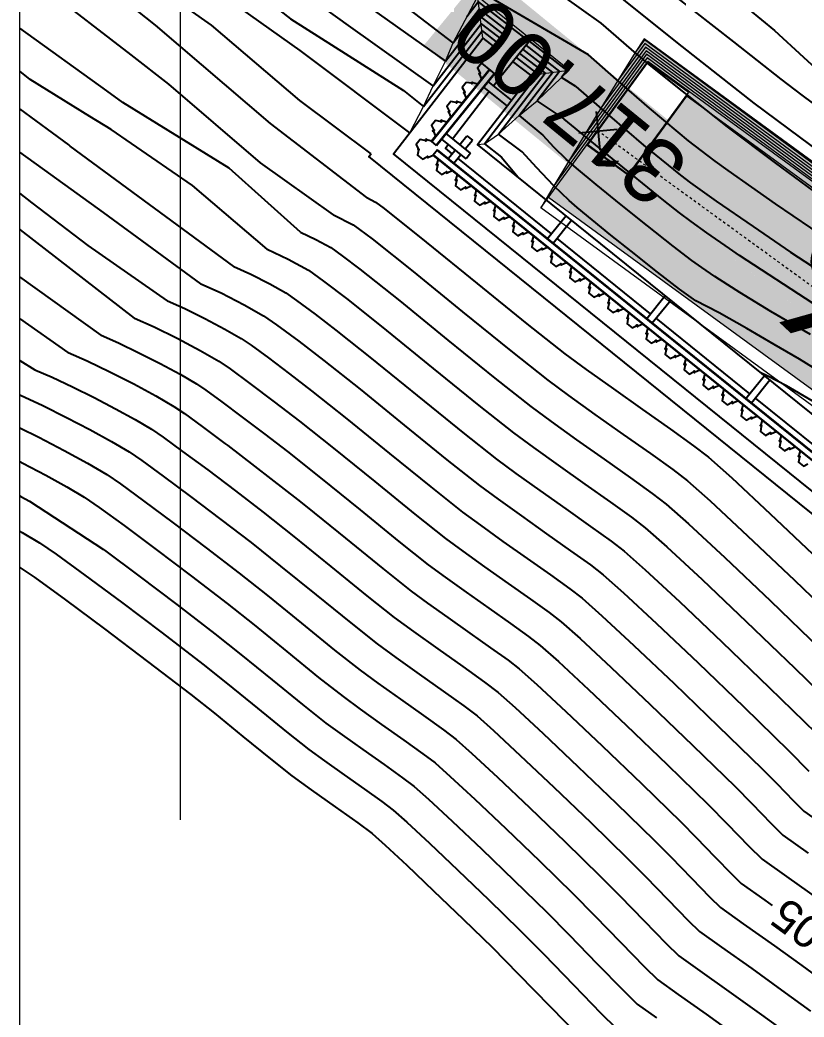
# Model space of a CAD drawing. Extents: x 62344 to 62624, y 108620 to 109406.
# Drawn here: x 62343.81 to 62374.12, y 108706.26 to 108744.81 of the extents above; entities that cross this region are included whole.
import ezdxf
from ezdxf.enums import TextEntityAlignment as Align

# ---------------------------------------------------------------- set-up
doc = ezdxf.new("R2018")
doc.units = 0
doc.header["$LTSCALE"] = 0.039369
doc.header["$MEASUREMENT"] = 0
doc.linetypes.add('TRATTOPUNTO2', pattern=[0.5, 0.25, -0.125, 0, -0.125])
for name, color, linetype in [('coordinate', 2, 'Continuous'), ('curve livello 1m', 2, 'Continuous'), ('curve livello 5m', 7, 'Continuous'), ('LIN010CO', 50, 'Continuous'), ('LIN018CO', 6, 'Continuous'), ('LIN025CO', 7, 'Continuous'), ('LIN035CO', 1, 'Continuous'), ('TEXT035', 1, 'Continuous'), ('TRATTCOLO-30', 253, 'Continuous'), ('TRATTCOLO-7', 51, 'Continuous')]:
    doc.layers.add(name, color=color, linetype=linetype)
doc.styles.add('ARIAL', font='arial.ttf')

# ---------------------------------------------------------------- blocks, each defined once
blk = doc.blocks.new('*U32')
at = {"layer": 'LIN035CO'}
for p, q in [((0.1061, 0.1061), (-0.1061, -0.1061)), ((0.1061, -0.1061), (-0.1061, 0.1061))]:
    blk.add_line(p, q, dxfattribs=at)
at = {"layer": 'TEXT035', "lineweight": 30, "flags": 104}
blk.add_attdef('VALORE', text='', height=0.25, dxfattribs=at).set_placement((-0.7089, 0.2169), align=Align.BOTTOM_CENTER)
blk = doc.blocks.new('*U10')
at = {"layer": 'LIN018CO'}
blk.add_hatch(color=256, dxfattribs=at).paths.add_polyline_path([(-0.2456, 0.1287), (-0.2414, 0.2486), (0.0042, 0.1199)])
for p, q in [((-0.2456, 0.1287), (-0.2414, 0.2486)), ((-0.2414, 0.2486), (0.0042, 0.1199)), ((0.0042, 0.1199), (-1.8351, 0.1844))]:
    blk.add_line(p, q, dxfattribs=at)
at = {"layer": 'TEXT035', "lineweight": 30, "flags": 52}
blk.add_attdef('VALORE_AD', text='', height=0.25, rotation=357.99202, dxfattribs=at).set_placement((-0.3119, 0.191), align=Align.BOTTOM_RIGHT)
blk = doc.blocks.new('Strada 4')
at = {"layer": 'TRATTCOLO-30', "linetype": 'Continuous', "lineweight": 0}
h = blk.add_hatch(color=256, dxfattribs=at)
h.dxf.hatch_style = 1
h.paths.add_polyline_path([(43.105, -1.419), (46.497, -3.339), (80.151, -4.519), (80.103, -2.716)])
h.paths.add_polyline_path([(46.497, -3.339), (46.874, -3.552), (52.527, -6.752), (80.237, -7.724), (80.151, -4.519)])
edge = h.paths.add_edge_path()
edge.add_line((55.533, 0.147), (48.635, 2.784))
edge.add_arc((41.881, -19.911), 23.678, 73.4261, 98.3552)
edge.add_line((38.44, 3.516), (21.582, 1.651))
edge.add_line((21.582, 1.651), (3.299, 0.105))
edge.add_line((3.299, 0.105), (0, 0))
edge.add_line((0, 0), (-4.868, -2.433))
edge.add_line((-4.868, -2.433), (-6.76, -3.083))
edge.add_line((-6.76, -3.083), (-8.08, -3.177))
edge.add_line((-8.08, -3.177), (-9.796, -2.619))
edge.add_line((-9.796, -2.619), (-8.386, -3.862))
edge.add_line((-8.386, -3.862), (0.216, -4.319))
edge.add_line((0.216, -4.319), (4.425, -3.312))
edge.add_line((4.425, -3.312), (21.922, -1.833))
edge.add_line((21.922, -1.833), (38.889, 0.045))
edge.add_line((38.889, 0.045), (40.891, -0.537))
edge.add_line((40.891, -0.537), (40.911, 0.659))
edge.add_line((40.911, 0.659), (40.911, 0.659))
edge.add_line((40.911, 0.659), (55.533, 0.147))
h.paths.add_polyline_path([(80.063, -1.214), (56.974, -0.404), (55.533, 0.147), (40.911, 0.659), (40.891, -0.537), (42.241, -0.929), (43.105, -1.419), (80.103, -2.716)])
h.paths.add_polyline_path([(113.896, 1.782), (80.063, -1.214), (80.103, -2.716), (114.117, -0.719), (114.116, -0.709)])
h.paths.add_polyline_path([(112.477, -4.869), (112.186, -1.588), (80.151, -4.519), (80.237, -7.724)])
h.paths.add_polyline_path([(112.124, -0.882), (113.749, -0.741), (80.103, -2.716), (80.151, -4.519), (112.186, -1.587)])
at = {"layer": 'TRATTCOLO-7', "linetype": 'Continuous', "lineweight": 0}
h = blk.add_hatch(color=256, dxfattribs=at)
h.dxf.hatch_style = 1
h.paths.add_polyline_path([(114.27, -1.309), (114.16, -1.207), (114.237, -2.072), (114.336, -2.057)], flags=17)
h.paths.add_polyline_path([(114.379, -1.412), (114.27, -1.309), (114.336, -2.057), (114.435, -2.042)], flags=17)
h.paths.add_polyline_path([(114.437, -0.925), (114.234, 0.229), (114.435, -2.042), (114.534, -2.027)])
h.paths.add_polyline_path([(114.344, -1.011), (114.252, -1.109), (114.27, -1.309), (114.379, -1.412)], flags=17)
h.paths.add_polyline_path([(114.252, -1.109), (114.16, -1.207), (114.27, -1.309)], flags=17)
h.paths.add_polyline_path([(114.038, 1.311), (113.852, 2.28), (114.16, -1.207), (114.252, -1.109)])
h.paths.add_polyline_path([(114.038, 1.311), (114.252, -1.109), (114.344, -1.011), (114.234, 0.229)])
h.paths.add_polyline_path([(52.527, -6.752), (42.241, -0.929), (38.889, 0.045), (21.922, -1.833), (4.425, -3.312), (0.216, -4.319), (-8.469, -3.858), (-8.397, -3.975), (-5.236, -4.212), (-4.645, -4.346), (-4.052, -4.48), (-1.88, -4.596), (0.216, -4.707), (4.518, -3.711), (18.308, -2.593), (21.076, -2.268), (38.857, -0.438), (41.275, -1.19), (44.607, -3.017), (52.334, -7.418), (54.887, -7.518), (56.143, -7.79), (57.152, -7.998), (58.044, -8.175), (58.724, -8.302), (59.095, -8.359), (60.827, -8.318), (62.559, -8.278), (65.673, -8.25), (67.078, -8.203), (68.479, -8.146), (69.599, -8.092), (73.104, -8.228), (79.801, -8.378), (80.253, -8.38), (92.186, -7.276), (115.151, -5.266), (115.066, -4.633), (114.854, -3.378), (114.645, -2.142), (114.623, -2.014), (114.237, -2.072), (114.469, -4.693), (80.237, -7.724)])
h.paths.add_polyline_path([(112.957, -0.851), (115.342, -0.772), (115.308, 0.258), (112.922, 0.179)], flags=9)
at = {"linetype": 'Continuous', "lineweight": 0, "flags": 128}
for points in [[(-9.67, -2.475), (-8.309, -3.675), (0.198, -4.127), (4.394, -3.123), (21.903, -1.643), (38.906, 0.238), (42.315, -0.752), (52.58, -6.563), (80.232, -7.533), (112.49, -4.677)], [(114.422, -4.506), (114.452, -4.503)]]:
    blk.add_lwpolyline(points, dxfattribs=at)
at = {"layer": 'curve livello 1m', "linetype": 'Continuous', "lineweight": 0, "flags": 128}
for points in [[(90.131, -6.848), (114.577, -4.784), (114.038, 1.311)], [(65.131, -7.194), (80.237, -7.784), (114.686, -4.875), (114.234, 0.229)], [(3.263, -3.59), (4.432, -3.337), (21.939, -1.99), (38.865, -0.23), (42.112, -1.225), (52.425, -7.099), (80.246, -8.184), (115.12, -5.24), (115.066, -4.633)], [(15.773, -2.353), (21.93, -1.89), (38.875, -0.129), (42.152, -1.133), (52.454, -7), (80.244, -8.084), (115.011, -5.149), (114.854, -3.378)], [(28.282, -1.129), (38.884, -0.027), (42.191, -1.04), (52.482, -6.901), (80.242, -7.984), (114.903, -5.057), (114.645, -2.142)], [(40.891, -0.537), (42.231, -0.948), (52.51, -6.802), (80.24, -7.884), (114.794, -4.966), (114.437, -0.925)]]:
    blk.add_lwpolyline(points, dxfattribs=at)
at = {"layer": 'LIN018CO', "linetype": 'TRATTOPUNTO2', "lineweight": 0, "ltscale": 5, "flags": 128}
blk.add_lwpolyline([(-4.025, -2.012), (15.794, -0.599), (28.305, 0.628), (38.378, 1.633, -0.11239), (47.777, -0.151), (55.32, -3.584), (80.051, -4.487), (114.148, -1.407)], format="xyb", dxfattribs=at)
at = {"layer": 'LIN018CO', "linetype": 'Continuous', "lineweight": 0, "flags": 128}
blk.add_lwpolyline([(112.46, -4.676), (112.124, -0.882), (114.116, -0.709), (114.469, -4.693), (112.507, -4.867)], dxfattribs=at)
blk.add_lwpolyline([(112.504, -4.837), (112.156, -0.909), (114.089, -0.741), (114.436, -4.666)], close=True, dxfattribs=at)
at = {"layer": 'LIN035CO', "linetype": 'Continuous', "lineweight": 0}
blk.add_line((113.852, 2.28), (114.469, -4.693), dxfattribs=at)
at = {"layer": 'LIN035CO', "linetype": 'Continuous', "lineweight": 0, "flags": 128}
for points in [[(56.992, 0.095), (80.05, -0.713), (113.852, 2.28)], [(73.104, -8.228), (79.801, -8.378), (80.253, -8.38), (92.186, -7.276), (115.151, -5.266), (115.066, -4.633), (114.854, -3.378), (114.645, -2.142), (114.437, -0.925), (114.234, 0.229), (114.038, 1.311), (113.852, 2.28)], [(56.974, -0.404), (80.063, -1.214), (113.896, 1.782)], [(52.527, -6.752), (80.237, -7.724), (114.469, -4.693)]]:
    blk.add_lwpolyline(points, dxfattribs=at)
ref = blk.add_blockref('*U10', (74.244, -0.304), dxfattribs=dict(xscale=5, yscale=5, zscale=5))
lines = blk.add_mtext('P=4.00%', dxfattribs={"layer": 'TEXT035', "insert": (72.685, 0.651), "char_height": 6, "attachment_point": 1, "rotation": 357.992})
ref.add_attrib('VALORE_AD', '', (72.685, 0.651), dxfattribs={"flags": 52}).embed_mtext(lines)
ref = blk.add_blockref('*U32', (114.148, -1.407), dxfattribs=dict(xscale=5, yscale=5, zscale=5, rotation=1.900966619962814))
lines = blk.add_mtext('317.00', dxfattribs={"layer": 'TEXT035', "insert": (110.569, -0.441), "char_height": 2.5, "attachment_point": 1, "rotation": 1.901, "bg_fill": 1, "box_fill_scale": 1.25, "bg_fill_color": 253, "bg_fill_transparency": 0})
ref.add_attrib('VALORE', '', (110.569, -0.441), dxfattribs={"flags": 44}).embed_mtext(lines)

msp = doc.modelspace()

# ---------------------------------------------------------------- linework, layer by layer
at = {"layer": 'coordinate', "linetype": 'Continuous', "lineweight": 0}
msp.add_line((62349.99999, 108764.27057), (62349.99999, 108713.88006), dxfattribs=at)
at = {"layer": 'curve livello 1m'}
for p, q in [((62361.77004, 108740.02304), (62362.41584, 108739.50555)), ((62362.41584, 108739.50555), (62363.05465, 108738.74774))]:
    msp.add_line(p, q, dxfattribs=at)
at = {"layer": 'curve livello 1m', "flags": 128}
for points in [[(62369.41452, 108742.0564), (62368.13886, 108743.08341), (62367.54782, 108743.58373), (62366.85927, 108744.18019), (62366.27978, 108744.69385), (62363.9886, 108746.32479), (62359.47972, 108749.09875), (62353.09792, 108752.8436), (62347.68727, 108757.14325), (62343.81004, 108759.77756)], [(62365.78946, 108743.46844), (62362.18505, 108745.56195), (62356.42756, 108749.65354), (62352.61235, 108751.73402), (62346.71612, 108755.82561), (62343.81004, 108758.46682)], [(62343.81004, 108754.26567), (62346.11951, 108752.73982), (62351.44502, 108748.90646), (62356.45101, 108745.92495), (62360.2546, 108743.21354)], [(62359.7765, 108742.26952), (62356.50426, 108744.59392), (62351.33851, 108748.3208), (62346.013, 108752.04768), (62343.81004, 108753.50349)], [(62343.81004, 108752.5869), (62344.78813, 108751.83472), (62350.53969, 108747.78839), (62354.26755, 108744.86013), (62358.63447, 108742.09159), (62359.41162, 108741.4717)], [(62358.87416, 108740.45102), (62354.64033, 108743.63559), (62347.23787, 108748.90646), (62343.81004, 108751.5884)], [(62357.21185, 108737.9424), (62353.48844, 108740.81076), (62349.0526, 108744.6119), (62343.81004, 108748.78345)], [(62368.46946, 108747.94247), (62369.50935, 108747.16711), (62370.74692, 108746.2091), (62371.97118, 108745.23412), (62372.9711, 108744.40786), (62372.9711, 108744.40786), (62374.09172, 108743.37223), (62375.20249, 108742.35585)], [(62348.10219, 108743.46203), (62344.79788, 108746.02595), (62343.81004, 108746.87886)], [(62375.98731, 108738.77159), (62373.93802, 108740.28829), (62372.18636, 108741.60187), (62369.40364, 108743.78313), (62367.03064, 108745.69357), (62366.77009, 108745.91927)], [(62347.16989, 108742.06676), (62343.81004, 108744.50124)], [(62374.7344, 108738.01305), (62373.02829, 108739.27173), (62371.15972, 108740.68598), (62369.52925, 108741.96403), (62368.13886, 108743.08341), (62367.54782, 108743.58373), (62366.85927, 108744.18019), (62366.27978, 108744.69385)], [(62355.92957, 108737.27701), (62353.10822, 108739.2903), (62349.55955, 108742.33121), (62348.10219, 108743.46203)], [(62375.05518, 108736.31088), (62373.00935, 108737.7064), (62371.1815, 108738.98615), (62370.68111, 108739.35531), (62370.13307, 108739.7701), (62369.65487, 108740.14494), (62369.24708, 108740.47325), (62368.14783, 108741.40378), (62366.86723, 108742.51311), (62365.78946, 108743.46844)], [(62346.51397, 108741.08513), (62344.20044, 108742.51693), (62343.81004, 108742.82805)], [(62365.29915, 108742.24302), (62364.7428, 108742.59119)], [(62354.64728, 108736.61162), (62351.89243, 108739.08258), (62347.78506, 108741.62102), (62347.16989, 108742.06676)], [(62365.29915, 108742.24302), (62366.60078, 108741.10338), (62367.91438, 108739.97755), (62367.91438, 108739.97755), (62368.59771, 108739.41281), (62369.33533, 108738.81504), (62369.33533, 108738.81504), (62369.72262, 108738.51307), (62370.71292, 108737.81096), (62372.14631, 108736.82102), (62373.59279, 108735.84023), (62373.59279, 108735.84023), (62375.00119, 108734.92349)], [(62353.365, 108735.94623), (62350.47352, 108738.41064), (62347.33698, 108740.57578), (62346.51397, 108741.08513)], [(62363.10972, 108741.11543), (62364.01717, 108740.36185)], [(62363.22061, 108739.71535), (62362.30972, 108740.39915)], [(62374.36035, 108732.64658), (62372.83651, 108733.54618), (62371.63359, 108734.27188), (62371.17006, 108734.56879), (62370.66799, 108734.89892), (62370.16286, 108735.24306), (62369.77602, 108735.51494), (62369.05196, 108736.07089), (62368.06465, 108736.84932), (62367.04592, 108737.66826), (62366.08326, 108738.451), (62365.32422, 108739.07682), (62364.9164, 108739.42497), (62364.45622, 108739.88326), (62364.01717, 108740.36185)], [(62345.008, 108738.83132), (62343.81004, 108739.69629)], [(62374.75369, 108731.19434), (62373.93631, 108731.69163), (62372.96596, 108732.26583), (62371.90969, 108732.87678), (62370.83455, 108733.48428), (62370.35268, 108733.73226), (62369.93949, 108733.94739), (62369.30139, 108734.40677), (62368.44576, 108735.06571), (62367.4293, 108735.86646), (62366.65412, 108736.48962), (62365.92159, 108737.08524), (62365.34401, 108737.56145), (62365.03368, 108737.82637), (62364.44396, 108738.40287), (62363.77245, 108739.10249), (62363.22061, 108739.71535)], [(62350.80043, 108734.61544), (62347.03827, 108737.36541), (62345.008, 108738.83132)], [(62344.284, 108737.74779), (62343.81004, 108738.11074)], [(62357.21185, 108737.9424), (62357.55568, 108737.76702), (62357.88533, 108737.52185), (62359.51541, 108736.2247), (62361.48483, 108734.62306), (62363.40025, 108733.06657), (62364.86832, 108731.90488), (62364.86832, 108731.90488), (62365.69989, 108731.29202), (62366.74557, 108730.54564), (62367.87274, 108729.7499), (62368.9488, 108728.98896), (62369.84111, 108728.34697), (62370.41707, 108727.9081), (62370.41707, 108727.9081), (62371.32321, 108727.10191), (62372.80812, 108725.72054), (62374.67208, 108723.95331)], [(62349.51815, 108733.95005), (62346.44083, 108736.09619), (62344.284, 108737.74779)], [(62355.92957, 108737.27701), (62356.68966, 108736.8893), (62357.41842, 108736.3473), (62359.00357, 108735.0859), (62360.91872, 108733.5284), (62362.78136, 108732.0148), (62364.20898, 108730.88512), (62364.20898, 108730.88512), (62365.01763, 108730.28915), (62366.03449, 108729.56334), (62367.13061, 108728.78953), (62368.17701, 108728.04956), (62369.04473, 108727.42527), (62369.60482, 108726.99848), (62369.60482, 108726.99848), (62370.48599, 108726.21452), (62371.92997, 108724.8712), (62373.74257, 108723.15268), (62375.72957, 108721.24306)], [(62348.23587, 108733.28466), (62343.82705, 108736.69347), (62343.81004, 108736.70296)], [(62354.64728, 108736.61162), (62355.24493, 108736.33015), (62355.82365, 108736.01159), (62355.82365, 108736.01159), (62356.2588, 108735.69812), (62356.95151, 108735.17276), (62356.95151, 108735.17276), (62358.49174, 108733.9471), (62360.35262, 108732.43374), (62362.16247, 108730.96304), (62363.54963, 108729.86537), (62363.54963, 108729.86537), (62364.33537, 108729.28629), (62365.32342, 108728.58105), (62366.38847, 108727.82916), (62367.40521, 108727.11016), (62368.24835, 108726.50356), (62368.79257, 108726.08887), (62368.79257, 108726.08887), (62369.64876, 108725.32712), (62371.05183, 108724.02187), (62372.81306, 108722.35205), (62374.74375, 108720.49655)], [(62353.365, 108735.94623), (62354.17413, 108735.56516), (62354.95763, 108735.13387), (62354.95763, 108735.13387), (62355.54676, 108734.70948), (62356.48459, 108733.99821), (62356.48459, 108733.99821), (62357.97991, 108732.80831), (62359.78651, 108731.33908), (62361.54358, 108729.91127), (62362.89029, 108728.84561), (62362.89029, 108728.84561), (62363.65311, 108728.28342), (62364.61234, 108727.59875), (62365.64633, 108726.86879), (62366.63342, 108726.17076), (62367.45197, 108725.58185), (62367.98031, 108725.17925), (62367.98031, 108725.17925), (62368.81154, 108724.43972), (62370.17368, 108723.17254), (62371.88355, 108721.55142), (62373.75793, 108719.75003), (62375.61363, 108717.94208)], [(62346.95358, 108732.61927), (62343.81004, 108734.88338)], [(62350.80043, 108734.61544), (62351.58125, 108734.26001), (62352.47946, 108733.80186), (62353.2256, 108733.37844), (62353.2256, 108733.37844), (62353.7216, 108733.02817), (62354.58278, 108732.38768), (62355.55077, 108731.64913), (62355.55077, 108731.64913), (62356.95624, 108730.53071), (62358.6543, 108729.14976), (62360.30581, 108727.80773), (62361.5716, 108726.8061), (62361.5716, 108726.8061), (62362.28859, 108726.27769), (62363.19018, 108725.63415), (62364.16205, 108724.94805), (62365.08984, 108724.29196), (62365.8592, 108723.73843), (62366.3558, 108723.36002), (62366.3558, 108723.36002), (62367.13709, 108722.66492), (62368.41739, 108721.47388), (62370.02453, 108719.95015), (62371.78629, 108718.257), (62373.5305, 108716.55767), (62373.5305, 108716.55767), (62374.30452, 108715.76717)], [(62349.51815, 108733.95005), (62350.17905, 108733.65529), (62350.96172, 108733.27019), (62351.73296, 108732.86269), (62352.35958, 108732.50072), (62352.35958, 108732.50072), (62352.7435, 108732.2336), (62353.41066, 108731.74355), (62354.23334, 108731.12556), (62355.08386, 108730.47458), (62355.08386, 108730.47458), (62356.44441, 108729.39191), (62358.0882, 108728.05509), (62359.68692, 108726.75596), (62360.91225, 108725.78634), (62360.91225, 108725.78634), (62361.60632, 108725.27482), (62362.47911, 108724.65185), (62363.41991, 108723.98768), (62364.31804, 108723.35256), (62365.06282, 108722.81672), (62365.54355, 108722.45041), (62365.54355, 108722.45041), (62366.29986, 108721.77752), (62367.53925, 108720.62455), (62369.09502, 108719.14952), (62370.80047, 108717.51048), (62372.48893, 108715.86547), (62372.48893, 108715.86547), (62373.05774, 108715.28789), (62373.71142, 108714.61433), (62374.10339, 108714.2231), (62374.10339, 108714.2231), (62375.1059, 108713.51005)], [(62348.23587, 108733.28466), (62348.99359, 108732.94672), (62349.89092, 108732.5052), (62350.77515, 108732.038), (62351.49357, 108731.623), (62351.49357, 108731.623), (62351.93373, 108731.31675), (62352.69862, 108730.75491), (62353.64183, 108730.04638), (62354.61694, 108729.30004), (62354.61694, 108729.30004), (62355.93257, 108728.25311), (62357.52209, 108726.96043), (62359.06803, 108725.70419), (62360.25291, 108724.76659), (62360.25291, 108724.76659), (62360.92406, 108724.27195), (62361.76803, 108723.66955), (62362.67777, 108723.02731), (62363.54625, 108722.41316), (62364.26644, 108721.89501), (62364.7313, 108721.54079), (62364.7313, 108721.54079), (62365.46264, 108720.89012), (62366.6611, 108719.77522), (62368.1655, 108718.34889), (62369.81465, 108716.76397), (62371.44737, 108715.17327), (62371.44737, 108715.17327), (62372.09941, 108714.51117), (62372.84874, 108713.73905), (62373.29806, 108713.29058), (62373.29806, 108713.29058), (62374.26977, 108712.59943)], [(62346.95358, 108732.61927), (62347.61912, 108732.32653), (62348.40745, 108731.94778), (62349.23042, 108731.52801), (62349.99985, 108731.11219), (62350.62755, 108730.74529), (62350.62755, 108730.74529), (62350.9901, 108730.49597), (62351.60816, 108730.04646), (62352.39719, 108729.45962), (62353.27266, 108728.79834), (62354.15003, 108728.12549), (62354.15003, 108728.12549), (62355.42074, 108727.11431), (62356.95599, 108725.86577), (62358.44914, 108724.65242), (62359.59356, 108723.74683), (62359.59356, 108723.74683), (62360.2418, 108723.26909), (62361.05695, 108722.68725), (62361.93563, 108722.06694), (62362.77446, 108721.47376), (62363.47006, 108720.9733), (62363.91904, 108720.63118), (62363.91904, 108720.63118), (62364.62542, 108720.00273), (62365.78296, 108718.92588), (62367.23599, 108717.54826), (62368.82884, 108716.01745), (62370.4058, 108714.48106), (62370.4058, 108714.48106), (62371.14107, 108713.73445), (62371.98606, 108712.86377), (62372.49273, 108712.35805), (62372.49273, 108712.35805), (62373.43364, 108711.68881), (62374.72664, 108710.7741)], [(62343.81004, 108731.64844), (62344.38902, 108731.28849)], [(62344.38902, 108731.28849), (62345.05592, 108730.99807), (62345.83995, 108730.62801), (62346.67852, 108730.21024), (62347.50903, 108729.77667), (62348.26889, 108729.35923), (62348.89552, 108728.98986), (62348.89552, 108728.98986), (62349.34022, 108728.68404), (62350.09833, 108728.13266), (62351.06617, 108727.41285), (62352.14002, 108726.60172), (62353.2162, 108725.7764), (62353.2162, 108725.7764), (62354.39707, 108724.83672), (62355.82378, 108723.67645), (62357.21136, 108722.54889), (62358.27487, 108721.70732), (62358.27487, 108721.70732), (62359.01945, 108721.161), (62359.95972, 108720.49295), (62360.92966, 108719.80853), (62361.76327, 108719.21308), (62362.29453, 108718.81195), (62362.29453, 108718.81195), (62362.95097, 108718.22793), (62364.02667, 108717.22722), (62365.37697, 108715.94699), (62366.8572, 108714.52442), (62368.32267, 108713.09665), (62368.32267, 108713.09665), (62368.9649, 108712.44761), (62369.76007, 108711.62865), (62370.4764, 108710.89277), (62370.88208, 108710.49299), (62370.88208, 108710.49299), (62371.76138, 108709.86758), (62372.96971, 108709.01276), (62372.96971, 108709.01276), (62374.03082, 108708.24549), (62375.05316, 108707.50236)], [(62380.31714, 108724.83029), (62379.91278, 108725.23307), (62379.24679, 108725.91108), (62378.6226, 108726.5306), (62378.10665, 108726.99402), (62377.40053, 108727.47098), (62376.55343, 108727.9932), (62375.96408, 108728.40783), (62375.46782, 108729.0789), (62374.97997, 108729.73317), (62374.42759, 108730.0855), (62373.43442, 108730.6595), (62372.6845, 108731.05448), (62372.45027, 108731.17276)], [(62343.81004, 108730.31683), (62343.83524, 108730.30586), (62344.69169, 108729.90161), (62345.60772, 108729.44525), (62346.51494, 108728.97163), (62347.34499, 108728.51563), (62348.0295, 108728.11214), (62348.0295, 108728.11214), (62348.51528, 108727.77808), (62349.34342, 108727.17577), (62350.40065, 108726.38947), (62351.5737, 108725.50342), (62352.74929, 108724.60186), (62352.74929, 108724.60186), (62353.88524, 108723.69792), (62355.25767, 108722.58179), (62356.59247, 108721.49712), (62357.61553, 108720.68757), (62357.61553, 108720.68757), (62358.33178, 108720.16203), (62359.23628, 108719.51939), (62360.16932, 108718.861), (62360.97122, 108718.2882), (62361.48228, 108717.90233), (62361.48228, 108717.90233), (62362.11374, 108717.34053), (62363.14853, 108716.37789), (62364.44746, 108715.14636), (62365.87138, 108713.7779), (62367.28111, 108712.40445), (62367.28111, 108712.40445), (62367.98261, 108711.6955), (62368.85118, 108710.80095), (62369.63363, 108709.99714), (62370.07675, 108709.56047), (62370.07675, 108709.56047), (62370.92524, 108708.95696), (62372.09125, 108708.13209), (62372.09125, 108708.13209), (62373.25023, 108707.29405), (62374.36686, 108706.48238)], [(62343.81004, 108729.04239), (62344.53691, 108728.68026), (62345.52085, 108728.16659), (62346.4211, 108727.67204), (62347.16349, 108727.23442), (62347.16349, 108727.23442), (62347.69034, 108726.87211), (62348.58851, 108726.21887), (62349.73514, 108725.36608), (62351.00738, 108724.40511), (62352.28238, 108723.42732), (62352.28238, 108723.42732), (62353.37341, 108722.55912), (62354.69157, 108721.48713), (62355.97358, 108720.44535), (62356.95618, 108719.66781), (62356.95618, 108719.66781), (62357.64411, 108719.16305), (62358.51284, 108718.54583), (62359.40899, 108717.91348), (62360.17918, 108717.36333), (62360.67003, 108716.99272), (62360.67003, 108716.99272), (62361.27652, 108716.45313), (62362.27038, 108715.52856), (62363.51795, 108714.34573), (62364.88556, 108713.03138), (62366.23954, 108711.71225), (62366.23954, 108711.71225), (62367.00032, 108710.94339), (62367.94229, 108709.97324), (62368.79085, 108709.10152), (62369.27142, 108708.62794), (62369.27142, 108708.62794), (62370.08911, 108708.04634), (62371.21279, 108707.25142), (62371.21279, 108707.25142), (62372.46964, 108706.34261), (62373.68056, 108705.4624)], [(62343.81004, 108727.73751), (62343.9266, 108727.67805), (62344.81673, 108727.20535), (62345.6238, 108726.75634), (62346.29747, 108726.35671), (62346.29747, 108726.35671), (62346.8654, 108725.96615), (62347.8336, 108725.26198), (62349.06963, 108724.3427), (62350.44106, 108723.3068), (62351.81547, 108722.25277), (62351.81547, 108722.25277), (62352.86157, 108721.42032), (62354.12546, 108720.39246), (62355.35469, 108719.39358), (62356.29683, 108718.64806), (62356.29683, 108718.64806), (62356.95644, 108718.16408), (62357.7894, 108717.57227), (62358.64866, 108716.96595), (62359.38713, 108716.43846), (62359.85777, 108716.0831), (62359.85777, 108716.0831), (62360.43929, 108715.56573), (62361.39224, 108714.67923), (62362.58844, 108713.5451), (62363.89974, 108712.28487), (62365.19797, 108711.02004), (62365.19797, 108711.02004), (62366.01804, 108710.19128), (62367.0334, 108709.14554), (62367.94808, 108708.20589), (62368.4661, 108707.69541), (62368.4661, 108707.69541), (62369.25298, 108707.13573), (62370.33433, 108706.37075), (62371.68905, 108705.39117)], [(62343.81004, 108725.04854), (62343.90024, 108724.99784), (62344.56544, 108724.60127), (62344.56544, 108724.60127), (62345.21552, 108724.15422), (62346.32378, 108723.34819), (62347.7386, 108722.29593), (62349.30842, 108721.11018), (62350.88164, 108719.90368), (62350.88164, 108719.90368), (62351.83791, 108719.14273), (62352.99325, 108718.20314), (62354.11691, 108717.29004), (62354.97814, 108716.60855), (62354.97814, 108716.60855), (62355.5811, 108716.16613), (62356.34253, 108715.62515), (62357.12799, 108715.0709), (62357.80305, 108714.58871), (62358.23326, 108714.26387), (62358.23326, 108714.26387), (62358.76484, 108713.79093), (62359.63595, 108712.98056), (62360.72942, 108711.94384), (62361.92811, 108710.79183), (62363.11484, 108709.63563), (62363.11484, 108709.63563), (62364.05346, 108708.68706), (62365.21562, 108707.49013), (62366.26254, 108706.41464), (62366.85544, 108705.83036)], [(62343.81004, 108723.64749), (62344.39059, 108723.24825), (62345.56886, 108722.39129), (62347.07309, 108721.27254), (62348.7421, 108720.01187), (62350.41473, 108718.72914), (62350.41473, 108718.72914), (62351.32607, 108718.00393), (62352.42714, 108717.10848), (62353.49802, 108716.23827), (62354.3188, 108715.58879), (62354.3188, 108715.58879), (62355.06569, 108715.0439), (62355.99852, 108714.38398), (62356.86704, 108713.76784), (62357.42101, 108713.35426), (62357.42101, 108713.35426), (62357.92762, 108712.90354), (62358.7578, 108712.13123), (62359.79991, 108711.14321), (62360.94229, 108710.04532), (62362.07328, 108708.94343), (62362.07328, 108708.94343), (62363.07117, 108707.93494), (62364.30673, 108706.66243), (62365.41977, 108705.51901)]]:
    msp.add_lwpolyline(points, dxfattribs=at)
at = {"layer": 'curve livello 5m'}
for p, q in [((62360.5531, 108743.92564), (62361.5619, 108745.22831)), ((62361.5619, 108745.22831), (62362.65439, 108744.38226)), ((62363.36286, 108743.83362), (62364.66818, 108742.82277)), ((62364.66818, 108742.82277), (62363.79704, 108741.68446)), ((62374.47239, 108733.84665), (62371.62666, 108735.71113)), ((62357.60878, 108731.55508), (62360.24529, 108729.41159)), ((62351.84058, 108728.35398), (62354.54192, 108726.26755)), ((62344.18128, 108726.20116), (62347.0433, 108724.33082))]:
    msp.add_line(p, q, dxfattribs=at)
at = {"layer": 'curve livello 5m', "flags": 128}
for points in [[(62360.5531, 108743.92564), (62356.9825, 108746.67153), (62352.95919, 108748.82135), (62348.10347, 108752.42751), (62343.81004, 108755.24487)], [(62357.37913, 108739.63194), (62354.62908, 108741.69769), (62351.20715, 108744.6119), (62346.89805, 108747.65282), (62343.81004, 108750.55291)], [(62367.58789, 108746.94984), (62371.39463, 108743.96085), (62373.21301, 108742.51775), (62374.0311, 108741.90735), (62374.43236, 108741.60655)], [(62364.80884, 108741.0176), (62363.79704, 108741.68446)], [(62345.74802, 108739.93881), (62345.69403, 108739.9785), (62343.81004, 108741.37905)], [(62371.62666, 108735.71113), (62371.24046, 108735.973), (62370.35858, 108736.58205), (62369.74932, 108737.01401), (62369.74932, 108737.01401), (62369.30536, 108737.35488), (62368.69999, 108737.83218), (62368.69999, 108737.83218), (62366.70145, 108739.45181), (62364.85001, 108740.98194), (62364.80884, 108741.0176)], [(62352.08272, 108735.28083), (62345.74802, 108739.93881)], [(62412.92173, 108685.09144), (62401.62036, 108700.49818), (62393.1163, 108707.3683), (62386.54081, 108715.95904), (62357.29997, 108739.53375), (62357.29997, 108739.53375), (62357.37913, 108739.63194)], [(62352.08272, 108735.28083), (62352.72951, 108734.98641), (62353.47355, 108734.6069), (62354.09162, 108734.25615), (62354.09162, 108734.25615), (62354.50248, 108733.96601), (62355.21584, 108733.43546), (62356.01768, 108732.82367), (62357.46807, 108731.66951), (62357.60878, 108731.55508)], [(62345.6713, 108731.95388), (62343.81004, 108733.27154)], [(62345.6713, 108731.95388), (62346.41224, 108731.62797), (62347.2899, 108731.20631), (62348.20611, 108730.73898), (62349.06271, 108730.27604), (62349.76154, 108729.86757), (62350.16516, 108729.59), (62350.85325, 108729.08956), (62351.73168, 108728.43624), (62351.84058, 108728.35398)], [(62360.24529, 108729.41159), (62360.92469, 108728.8595), (62362.23094, 108727.82586), (62362.23094, 108727.82586), (62362.97085, 108727.28055), (62363.90126, 108726.61645), (62364.90419, 108725.90842), (62365.86163, 108725.23136), (62366.65558, 108724.66014), (62367.16806, 108724.26964), (62367.16806, 108724.26964), (62367.97431, 108723.55232), (62369.29554, 108722.32321), (62370.95404, 108720.75078), (62372.77211, 108719.00352), (62374.57206, 108717.24988), (62375.21342, 108716.59487), (62375.71404, 108716.08816), (62375.71404, 108716.08816), (62376.77816, 108715.33128), (62378.24048, 108714.29679), (62378.24048, 108714.29679), (62378.67311, 108713.98315)], [(62343.81004, 108726.40685), (62343.84362, 108726.38901), (62344.18128, 108726.20116)], [(62354.54192, 108726.26755), (62354.90891, 108725.97552), (62356.38988, 108724.77111), (62357.83025, 108723.60066), (62358.93422, 108722.72708), (62358.93422, 108722.72708), (62359.55954, 108722.26622), (62360.34588, 108721.70496), (62361.19349, 108721.10657), (62362.00267, 108720.53436), (62362.67367, 108720.05159), (62363.10679, 108719.72156), (62363.10679, 108719.72156), (62363.78819, 108719.11533), (62364.90482, 108718.07655), (62366.30648, 108716.74763), (62367.84302, 108715.27093), (62369.36424, 108713.78886), (62369.36424, 108713.78886), (62369.94718, 108713.19973), (62370.66896, 108712.45635), (62371.31917, 108711.7884), (62371.68741, 108711.42552), (62371.68741, 108711.42552), (62372.59751, 108710.7782), (62372.88074, 108710.57783)], [(62347.0433, 108724.33082), (62347.07869, 108724.30508), (62348.40412, 108723.31931), (62349.87474, 108722.20849), (62351.34855, 108721.07823), (62351.34855, 108721.07823), (62352.34974, 108720.28153), (62353.55936, 108719.2978), (62354.7358, 108718.34181), (62355.63749, 108717.6283), (62355.63749, 108717.6283), (62356.26877, 108717.16511), (62357.06597, 108716.59871), (62357.88832, 108716.01843), (62358.59509, 108715.51358), (62359.04552, 108715.17349), (62359.04552, 108715.17349), (62359.60207, 108714.67833), (62360.51409, 108713.82989), (62361.65893, 108712.74447), (62362.91392, 108711.53835), (62364.15641, 108710.32784), (62364.15641, 108710.32784), (62365.03575, 108709.43917), (62366.12451, 108708.31783), (62367.10531, 108707.31026), (62367.66077, 108706.76289), (62367.66077, 108706.76289), (62368.41685, 108706.22511)]]:
    msp.add_lwpolyline(points, dxfattribs=at)
at = {"layer": 'LIN010CO'}
for p, q in [((62359.41162, 108741.4717), (62361.66891, 108744.38655)), ((62361.66891, 108744.38655), (62362.27773, 108743.91507)), ((62363.54945, 108742.67728), (62362.86064, 108743.2107)), ((62362.9862, 108743.36643), (62363.82913, 108742.71365)), ((62361.77004, 108740.02304), (62363.82913, 108742.71365)), ((62362.30972, 108740.39915), (62364.10882, 108742.75003)), ((62363.10972, 108741.11543), (62364.3885, 108742.7864))]:
    msp.add_line(p, q, dxfattribs=at)
at = {"layer": 'LIN010CO', "flags": 128}
for points in [[(62361.08578, 108744.94014), (62361.52622, 108745.50889), (62362.77995, 108744.53799)], [(62360.2546, 108743.21354), (62361.59757, 108744.94772), (62362.52884, 108744.22653)], [(62359.7765, 108742.26952), (62361.63324, 108744.66714), (62362.40329, 108744.0708)], [(62363.48841, 108743.98935), (62364.94786, 108742.85914), (62364.7428, 108742.59119)], [(62363.2373, 108743.67789), (62364.3885, 108742.7864)], [(62363.11175, 108743.52216), (62364.10882, 108742.75003)], [(62414.44535, 108689.92964), (62413.56631, 108689.28483), (62403.8088, 108702.58687), (62395.28055, 108709.47653), (62388.70415, 108718.06847), (62361.50089, 108740.00043), (62363.54945, 108742.67728)]]:
    msp.add_lwpolyline(points, dxfattribs=at)
at = {"layer": 'LIN018CO', "linetype": 'Continuous', "lineweight": 0}
for p, q in [((62360.5531, 108743.92564), (62361.49858, 108745.72633)), ((62365.03396, 108742.87034), (62361.49858, 108745.72633)), ((62361.70458, 108744.10597), (62361.49858, 108745.72633)), ((62360.2546, 108743.21354), (62360.5531, 108743.92564)), ((62359.7765, 108742.26952), (62360.2546, 108743.21354)), ((62363.54945, 108742.67728), (62365.03396, 108742.87034)), ((62363.79704, 108741.68446), (62365.03396, 108742.87034)), ((62359.41162, 108741.4717), (62359.7765, 108742.26952)), ((62363.10972, 108741.11543), (62363.79704, 108741.68446)), ((62358.87416, 108740.45102), (62359.41162, 108741.4717)), ((62362.30972, 108740.39915), (62363.10972, 108741.11543)), ((62361.77004, 108740.02304), (62362.30972, 108740.39915)), ((62361.50089, 108740.00043), (62361.77004, 108740.02304))]:
    msp.add_line(p, q, dxfattribs=at)
at = {"layer": 'LIN018CO'}
for p, q in [((62361.70458, 108744.10597), (62362.15218, 108743.75935)), ((62359.71195, 108740.12718), (62361.94554, 108742.8976)), ((62359.72489, 108740.11675), (62361.95848, 108742.88717)), ((62359.90143, 108739.97442), (62362.13501, 108742.74484)), ((62359.91436, 108739.96399), (62362.14795, 108742.73441)), ((62362.80666, 108741.70668), (62361.90527, 108742.43341)), ((62362.64028, 108741.48927), (62361.73349, 108742.22034)), ((62359.91436, 108739.96399), (62359.71195, 108740.12718)), ((62361.05399, 108739.44612), (62360.11026, 108740.20697)), ((62361.22576, 108739.65918), (62360.28204, 108740.42004)), ((62360.80694, 108739.99685), (62361.08206, 108740.3381)), ((62361.02, 108739.82507), (62361.29513, 108740.16632)), ((62361.08206, 108740.3381), (62361.29513, 108740.16632)), ((62359.94549, 108739.79007), (62359.7823, 108739.58766)), ((62387.51733, 108717.53961), (62359.93506, 108739.77714)), ((62387.52776, 108717.55254), (62359.94549, 108739.79007)), ((62360.36655, 108739.45061), (62360.63516, 108739.78379)), ((62387.36457, 108717.35013), (62359.7823, 108739.58766)), ((62387.375, 108717.36307), (62359.79273, 108739.6006)), ((62360.57961, 108739.27883), (62360.84823, 108739.61201)), ((62361.22576, 108739.65918), (62361.05399, 108739.44612)), ((62364.20124, 108736.35898), (62364.91676, 108737.24646)), ((62364.41431, 108736.1872), (62365.12982, 108737.07469)), ((62368.03594, 108733.26734), (62368.75146, 108734.15483)), ((62368.24901, 108733.09557), (62368.96452, 108733.98306)), ((62371.87064, 108730.17571), (62372.58616, 108731.0632)), ((62372.0837, 108730.00394), (62372.79922, 108730.89143))]:
    msp.add_line(p, q, dxfattribs=at)
at = {"layer": 'LIN018CO', "lineweight": 0}
msp.add_lwpolyline([(62480.2144, 108620.31839), (62343.81004, 108620.31839), (62343.81004, 108764.27057), (62480.2144, 108764.27057)], close=True, dxfattribs=at)
at = {"layer": 'LIN018CO', "flags": 128}
for points in [[(62415.82347, 108688.0509), (62413.06569, 108686.02797), (62402.10911, 108700.96465), (62393.59965, 108707.83914), (62387.02395, 108716.43014), (62358.24208, 108739.63482), (62361.70458, 108744.10597)], [(62361.64971, 108743.13611), (62361.64971, 108743.13611), (62361.49355, 108742.94241), (62361.57999, 108742.77951), (62361.59592, 108742.76667), (62361.61184, 108742.75383), (62361.58616, 108742.72198), (62361.57024, 108742.73482), (62361.58308, 108742.75074), (62361.56715, 108742.76358), (62361.55431, 108742.74765), (62361.54147, 108742.73173), (62361.5574, 108742.71889), (62361.57332, 108742.70605), (62361.64876, 108742.5295), (62361.4926, 108742.3358), (62361.31507, 108742.38572), (62361.29914, 108742.39856), (62361.28322, 108742.4114), (62361.27038, 108742.39548), (62361.25754, 108742.37955), (62361.27346, 108742.36671), (62361.2863, 108742.38264), (62361.30223, 108742.3698), (62361.28939, 108742.35387), (62361.27655, 108742.33795), (62361.26062, 108742.35079), (62361.2447, 108742.36363), (62361.05616, 108742.3999), (62360.9, 108742.2062), (62360.98644, 108742.0433), (62361.00237, 108742.03046), (62361.01829, 108742.01762), (62360.99261, 108741.98577), (62360.97669, 108741.99861), (62360.98953, 108742.01453), (62360.9736, 108742.02737), (62360.96076, 108742.01145), (62360.94792, 108741.99552), (62360.96385, 108741.98268), (62360.97978, 108741.96984), (62361.05522, 108741.79329), (62360.89905, 108741.59959), (62360.72152, 108741.64952), (62360.70559, 108741.66236), (62360.68967, 108741.67519), (62360.67683, 108741.65927), (62360.66399, 108741.64334), (62360.67991, 108741.6305), (62360.69275, 108741.64643), (62360.70868, 108741.63359), (62360.69584, 108741.61766), (62360.683, 108741.60174), (62360.66707, 108741.61458), (62360.65115, 108741.62742), (62360.46261, 108741.66369), (62360.30645, 108741.46999), (62360.39289, 108741.30709), (62360.40882, 108741.29425), (62360.42474, 108741.28141), (62360.39907, 108741.24956), (62360.38314, 108741.2624), (62360.39598, 108741.27833), (62360.38005, 108741.29117), (62360.36721, 108741.27524), (62360.35437, 108741.25931), (62360.3703, 108741.24648), (62360.38623, 108741.23364), (62360.46167, 108741.05708), (62360.3055, 108740.86338), (62360.12797, 108740.91331), (62360.11204, 108740.92615), (62360.09612, 108740.93899), (62360.08328, 108740.92306), (62360.07044, 108740.90714), (62360.08637, 108740.8943), (62360.0992, 108740.91022), (62360.11513, 108740.89738), (62360.10229, 108740.88146), (62360.08945, 108740.86553), (62360.07353, 108740.87837), (62360.0576, 108740.89121), (62359.86906, 108740.92748), (62359.7129, 108740.73379), (62359.79934, 108740.57088), (62359.81527, 108740.55804), (62359.8312, 108740.5452), (62359.80552, 108740.51335), (62359.78959, 108740.52619), (62359.80243, 108740.54212), (62359.7865, 108740.55496), (62359.77367, 108740.53903), (62359.76083, 108740.52311), (62359.77675, 108740.51027), (62359.79268, 108740.49743), (62359.86812, 108740.32088), (62359.71195, 108740.12718), (62359.53442, 108740.1771), (62359.5185, 108740.18994), (62359.50257, 108740.20278), (62359.48973, 108740.18685), (62359.47689, 108740.17093), (62359.49282, 108740.15809), (62359.50566, 108740.17402), (62359.52158, 108740.16118), (62359.50874, 108740.14525), (62359.4959, 108740.12932), (62359.47998, 108740.14216), (62359.46405, 108740.155), (62359.27551, 108740.19128), (62359.11935, 108739.99758), (62359.2058, 108739.83468), (62359.22172, 108739.82184), (62359.23765, 108739.809), (62359.21197, 108739.77715), (62359.19604, 108739.78999), (62359.20888, 108739.80591), (62359.19296, 108739.81875)], [(62362.10899, 108742.26916), (62362.34716, 108742.5738)], [(62360.53353, 108740.21728), (62361.93941, 108742.05433)], [(62359.19604, 108739.78999), (62359.20888, 108739.80591), (62359.19296, 108739.81875), (62359.2058, 108739.83468), (62359.22172, 108739.82184), (62359.23765, 108739.809), (62359.22481, 108739.79307), (62359.21197, 108739.77715), (62359.17569, 108739.58861), (62359.36939, 108739.43244), (62359.53229, 108739.51889), (62359.54513, 108739.53482), (62359.55797, 108739.55074), (62359.58982, 108739.52506), (62359.57698, 108739.50914), (62359.56106, 108739.52198), (62359.54822, 108739.50605), (62359.56415, 108739.49321), (62359.58007, 108739.48037), (62359.59291, 108739.4963), (62359.60575, 108739.51222), (62359.7823, 108739.58766), (62359.976, 108739.4315), (62359.92608, 108739.25397), (62359.91324, 108739.23804), (62359.9004, 108739.22212), (62359.91632, 108739.20928), (62359.93225, 108739.19644), (62359.94509, 108739.21236), (62359.92916, 108739.2252), (62359.942, 108739.24113), (62359.95793, 108739.22829), (62359.97385, 108739.21545), (62359.96101, 108739.19952), (62359.94817, 108739.1836), (62359.9119, 108738.99506), (62360.1056, 108738.8389), (62360.2685, 108738.92534), (62360.28134, 108738.94127), (62360.29418, 108738.95719), (62360.32603, 108738.93151), (62360.31319, 108738.91559), (62360.29727, 108738.92843), (62360.28443, 108738.9125), (62360.30035, 108738.89966), (62360.31628, 108738.88682), (62360.32912, 108738.90275), (62360.34196, 108738.91867), (62360.51851, 108738.99411), (62360.71221, 108738.83795), (62360.66228, 108738.66042), (62360.64944, 108738.64449), (62360.63661, 108738.62857), (62360.65253, 108738.61573), (62360.66846, 108738.60289), (62360.6813, 108738.61881), (62360.66537, 108738.63165), (62360.67821, 108738.64758), (62360.69414, 108738.63474), (62360.71006, 108738.6219), (62360.69722, 108738.60597), (62360.68438, 108738.59005), (62360.64811, 108738.40151), (62360.84181, 108738.24535), (62361.00471, 108738.33179), (62361.01755, 108738.34772), (62361.03039, 108738.36364), (62361.06224, 108738.33796), (62361.0494, 108738.32204), (62361.03347, 108738.33488), (62361.02063, 108738.31895), (62361.03656, 108738.30611), (62361.05249, 108738.29327), (62361.06532, 108738.3092), (62361.07816, 108738.32512), (62361.25472, 108738.40057), (62361.44842, 108738.2444), (62361.39849, 108738.06687), (62361.38565, 108738.05094), (62361.37281, 108738.03502), (62361.38874, 108738.02218), (62361.40466, 108738.00934), (62361.4175, 108738.02526), (62361.40158, 108738.0381), (62361.41442, 108738.05403), (62361.43034, 108738.04119), (62361.44627, 108738.02835), (62361.43343, 108738.01242), (62361.42059, 108737.9965), (62361.38432, 108737.80796), (62361.57801, 108737.6518), (62361.74092, 108737.73824), (62361.75376, 108737.75417), (62361.7666, 108737.77009), (62361.79845, 108737.74442), (62361.78561, 108737.72849), (62361.76968, 108737.74133), (62361.75684, 108737.7254), (62361.77277, 108737.71256), (62361.78869, 108737.69972), (62361.80153, 108737.71565), (62361.81437, 108737.73158), (62361.99092, 108737.80702), (62362.18462, 108737.65085), (62362.1347, 108737.47332), (62362.12186, 108737.45739), (62362.10902, 108737.44147), (62362.12495, 108737.42863), (62362.14087, 108737.41579), (62362.15371, 108737.43172), (62362.13778, 108737.44455), (62362.15062, 108737.46048), (62362.16655, 108737.44764), (62362.18248, 108737.4348), (62362.16964, 108737.41888), (62362.1568, 108737.40295), (62362.12052, 108737.21441), (62362.31422, 108737.05825), (62362.47712, 108737.14469), (62362.48996, 108737.16062), (62362.5028, 108737.17655), (62362.53465, 108737.15087), (62362.52181, 108737.13494), (62362.50589, 108737.14778), (62362.49305, 108737.13185), (62362.50897, 108737.11902), (62362.5249, 108737.10618), (62362.53774, 108737.1221), (62362.55058, 108737.13803), (62362.72713, 108737.21347), (62362.92083, 108737.0573), (62362.87091, 108736.87977), (62362.85807, 108736.86385), (62362.84523, 108736.84792), (62362.86115, 108736.83508), (62362.87708, 108736.82224), (62362.88992, 108736.83817), (62362.87399, 108736.85101), (62362.88683, 108736.86693), (62362.90276, 108736.85409), (62362.91868, 108736.84125), (62362.90584, 108736.82533), (62362.893, 108736.8094), (62362.85673, 108736.62086), (62363.05043, 108736.4647), (62363.21333, 108736.55115), (62363.22617, 108736.56707), (62363.23901, 108736.583), (62363.27086, 108736.55732), (62363.25802, 108736.54139), (62363.2421, 108736.55423), (62363.22926, 108736.53831)], [(62360.51718, 108739.63745), (62360.25287, 108739.85054), (62360.36715, 108739.99987)], [(62364.35188, 108736.54582), (62360.73024, 108739.46567)], [(62363.22926, 108736.53831), (62363.24518, 108736.52547), (62363.26111, 108736.51263), (62363.27395, 108736.52855), (62363.28679, 108736.54448), (62363.46334, 108736.61992), (62363.65704, 108736.46375), (62363.60711, 108736.28622), (62363.59427, 108736.2703), (62363.58143, 108736.25437), (62363.59736, 108736.24153), (62363.61329, 108736.22869), (62363.62612, 108736.24462), (62363.6102, 108736.25746), (62363.62304, 108736.27338), (62363.63896, 108736.26054), (62363.65489, 108736.2477), (62363.64205, 108736.23178), (62363.62921, 108736.21585), (62363.59294, 108736.02731), (62363.78664, 108735.87115), (62363.94954, 108735.9576), (62363.96238, 108735.97352), (62363.97522, 108735.98945), (62364.00707, 108735.96377), (62363.99423, 108735.94784), (62363.9783, 108735.96068), (62363.96546, 108735.94476), (62363.98139, 108735.93192), (62363.99731, 108735.91908), (62364.01015, 108735.935), (62364.02299, 108735.95093), (62364.19955, 108736.02637), (62364.39324, 108735.87021), (62364.34332, 108735.69267), (62364.33048, 108735.67675), (62364.31764, 108735.66082), (62364.33357, 108735.64798), (62364.34949, 108735.63514), (62364.36233, 108735.65107), (62364.34641, 108735.66391), (62364.35925, 108735.67983), (62364.37517, 108735.66699), (62364.3911, 108735.65415), (62364.37826, 108735.63823), (62364.36542, 108735.6223), (62364.32914, 108735.43377), (62364.52284, 108735.2776), (62364.68575, 108735.36405), (62364.69858, 108735.37997), (62364.71142, 108735.3959), (62364.74328, 108735.37022), (62364.73044, 108735.35429), (62364.71451, 108735.36713), (62364.70167, 108735.35121), (62364.7176, 108735.33837), (62364.73352, 108735.32553), (62364.74636, 108735.34145), (62364.7592, 108735.35738), (62364.93575, 108735.43282), (62365.12945, 108735.27666), (62365.07953, 108735.09912), (62365.06669, 108735.0832), (62365.05385, 108735.06727), (62365.06977, 108735.05443), (62365.0857, 108735.04159), (62365.09854, 108735.05752), (62365.08261, 108735.07036), (62365.09545, 108735.08628), (62365.11138, 108735.07344), (62365.1273, 108735.0606), (62365.11446, 108735.04468), (62365.10163, 108735.02875), (62365.06535, 108734.84022), (62365.25905, 108734.68405), (62365.42195, 108734.7705), (62365.43479, 108734.78642), (62365.44763, 108734.80235), (62365.47948, 108734.77667), (62365.46664, 108734.76074), (62365.45072, 108734.77358), (62365.43788, 108734.75766), (62365.4538, 108734.74482), (62365.46973, 108734.73198), (62365.48257, 108734.7479), (62365.49541, 108734.76383), (62365.67196, 108734.83927), (62365.86566, 108734.68311), (62365.81574, 108734.50557), (62365.8029, 108734.48965), (62365.79006, 108734.47372), (62365.80598, 108734.46088), (62365.82191, 108734.44804), (62365.83475, 108734.46397), (62365.81882, 108734.47681), (62365.83166, 108734.49273), (62365.84759, 108734.4799), (62365.86351, 108734.46706), (62365.85067, 108734.45113), (62365.83783, 108734.4352), (62365.80156, 108734.24667), (62365.99526, 108734.0905), (62366.15816, 108734.17695), (62366.171, 108734.19287), (62366.18384, 108734.2088), (62366.21569, 108734.18312), (62366.20285, 108734.1672), (62366.18692, 108734.18003), (62366.17409, 108734.16411), (62366.19001, 108734.15127), (62366.20594, 108734.13843), (62366.21878, 108734.15436), (62366.23162, 108734.17028), (62366.40817, 108734.24572), (62366.60187, 108734.08956), (62366.55194, 108733.91203), (62366.5391, 108733.8961), (62366.52626, 108733.88017), (62366.54219, 108733.86733), (62366.55811, 108733.8545), (62366.57095, 108733.87042), (62366.55503, 108733.88326), (62366.56787, 108733.89919), (62366.58379, 108733.88635), (62366.59972, 108733.87351), (62366.58688, 108733.85758), (62366.57404, 108733.84166), (62366.53777, 108733.65312), (62366.73146, 108733.49695), (62366.89437, 108733.5834), (62366.90721, 108733.59933), (62366.92005, 108733.61525), (62366.9519, 108733.58957), (62366.93906, 108733.57365), (62366.92313, 108733.58649), (62366.91029, 108733.57056), (62366.92622, 108733.55772), (62366.94214, 108733.54488), (62366.95498, 108733.56081), (62366.96782, 108733.57673), (62367.14438, 108733.65217), (62367.33807, 108733.49601), (62367.28815, 108733.31848), (62367.27531, 108733.30255), (62367.26247, 108733.28663), (62367.2784, 108733.27379), (62367.29432, 108733.26095), (62367.30716, 108733.27687), (62367.29124, 108733.28971), (62367.30408, 108733.30564), (62367.32, 108733.2928), (62367.33593, 108733.27996), (62367.32309, 108733.26403), (62367.31025, 108733.24811), (62367.27397, 108733.05957), (62367.46767, 108732.9034), (62367.63057, 108732.98985), (62367.64341, 108733.00578), (62367.65625, 108733.0217), (62367.6881, 108732.99602), (62367.67526, 108732.9801), (62367.65934, 108732.99294), (62367.6465, 108732.97701), (62367.66243, 108732.96417), (62367.67835, 108732.95133), (62367.69119, 108732.96726), (62367.70403, 108732.98318), (62367.88058, 108733.05862), (62368.07428, 108732.90246), (62368.02436, 108732.72493), (62368.01152, 108732.709), (62367.99868, 108732.69308), (62368.0146, 108732.68024), (62368.03053, 108732.6674), (62368.04337, 108732.68332), (62368.02744, 108732.69616), (62368.04028, 108732.71209), (62368.05621, 108732.69925), (62368.07213, 108732.68641), (62368.05929, 108732.67048), (62368.04645, 108732.65456), (62368.01018, 108732.46602), (62368.20388, 108732.30986), (62368.36678, 108732.3963), (62368.37962, 108732.41223), (62368.39246, 108732.42815), (62368.42431, 108732.40247), (62368.41147, 108732.38655), (62368.39555, 108732.39939), (62368.38271, 108732.38346), (62368.39863, 108732.37062), (62368.41456, 108732.35778), (62368.4274, 108732.37371), (62368.44024, 108732.38963), (62368.61679, 108732.46507), (62368.81049, 108732.30891), (62368.76056, 108732.13138), (62368.74772, 108732.11545), (62368.73489, 108732.09953), (62368.75081, 108732.08669), (62368.76674, 108732.07385), (62368.77958, 108732.08977), (62368.76365, 108732.10261), (62368.77649, 108732.11854), (62368.79242, 108732.1057), (62368.80834, 108732.09286), (62368.7955, 108732.07693), (62368.78266, 108732.06101), (62368.74639, 108731.87247), (62368.94009, 108731.71631), (62369.10299, 108731.80275), (62369.11583, 108731.81868), (62369.12867, 108731.8346), (62369.16052, 108731.80892), (62369.14768, 108731.793), (62369.13175, 108731.80584), (62369.11891, 108731.78991), (62369.13484, 108731.77707), (62369.15077, 108731.76423), (62369.1636, 108731.78016), (62369.17644, 108731.79608), (62369.353, 108731.87153), (62369.5467, 108731.71536), (62369.49677, 108731.53783), (62369.48393, 108731.5219), (62369.47109, 108731.50598), (62369.48702, 108731.49314), (62369.50294, 108731.4803), (62369.51578, 108731.49622), (62369.49986, 108731.50906), (62369.5127, 108731.52499), (62369.52862, 108731.51215), (62369.54455, 108731.49931), (62369.53171, 108731.48338), (62369.51887, 108731.46746), (62369.4826, 108731.27892), (62369.67629, 108731.12276), (62369.8392, 108731.2092), (62369.85204, 108731.22513), (62369.86488, 108731.24105), (62369.89673, 108731.21538), (62369.88389, 108731.19945), (62369.86796, 108731.21229), (62369.85512, 108731.19636), (62369.87105, 108731.18352), (62369.88697, 108731.17068), (62369.89981, 108731.18661), (62369.91265, 108731.20254), (62370.0892, 108731.27798), (62370.2829, 108731.12181), (62370.23298, 108730.94428), (62370.22014, 108730.92835), (62370.2073, 108730.91243), (62370.22323, 108730.89959), (62370.23915, 108730.88675), (62370.25199, 108730.90268), (62370.23606, 108730.91551), (62370.2489, 108730.93144), (62370.26483, 108730.9186), (62370.28076, 108730.90576), (62370.26792, 108730.88984), (62370.25508, 108730.87391), (62370.2188, 108730.68537), (62370.4125, 108730.52921), (62370.5754, 108730.61565), (62370.58824, 108730.63158), (62370.60108, 108730.64751), (62370.63293, 108730.62183), (62370.62009, 108730.6059), (62370.60417, 108730.61874), (62370.59133, 108730.60281), (62370.60725, 108730.58998), (62370.62318, 108730.57714), (62370.63602, 108730.59306), (62370.64886, 108730.60899), (62370.82541, 108730.68443), (62371.01911, 108730.52826), (62370.96919, 108730.35073), (62370.95635, 108730.33481), (62370.94351, 108730.31888), (62370.95943, 108730.30604), (62370.97536, 108730.2932), (62370.9882, 108730.30913), (62370.97227, 108730.32197), (62370.98511, 108730.33789), (62371.00104, 108730.32505), (62371.01696, 108730.31221), (62371.00412, 108730.29629), (62370.99128, 108730.28036), (62370.95501, 108730.09182), (62371.14871, 108729.93566), (62371.31161, 108730.02211), (62371.32445, 108730.03803), (62371.33729, 108730.05396), (62371.36914, 108730.02828), (62371.3563, 108730.01235), (62371.34038, 108730.02519), (62371.32754, 108730.00927)], [(62368.18658, 108733.45418), (62364.56494, 108736.37404)], [(62372.02128, 108730.36255), (62368.39964, 108733.28241)], [(62375.85597, 108727.27092), (62372.23434, 108730.19078)], [(62371.32754, 108730.00927), (62371.34346, 108729.99643), (62371.35939, 108729.98359), (62371.37223, 108729.99951), (62371.38507, 108730.01544), (62371.56162, 108730.09088), (62371.75532, 108729.93471), (62371.70539, 108729.75718), (62371.69255, 108729.74126), (62371.67971, 108729.72533), (62371.69564, 108729.71249), (62371.71157, 108729.69965), (62371.7244, 108729.71558), (62371.70848, 108729.72842), (62371.72132, 108729.74434), (62371.73724, 108729.7315), (62371.75317, 108729.71866), (62371.74033, 108729.70274), (62371.72749, 108729.68681), (62371.69122, 108729.49827), (62371.88492, 108729.34211), (62372.04782, 108729.42856), (62372.06066, 108729.44448), (62372.0735, 108729.46041), (62372.10535, 108729.43473), (62372.09251, 108729.4188), (62372.07658, 108729.43164), (62372.06374, 108729.41572), (62372.07967, 108729.40288), (62372.09559, 108729.39004), (62372.10843, 108729.40596), (62372.12127, 108729.42189), (62372.29783, 108729.49733), (62372.49152, 108729.34116), (62372.4416, 108729.16363), (62372.42876, 108729.14771), (62372.41592, 108729.13178), (62372.43185, 108729.11894), (62372.44777, 108729.1061), (62372.46061, 108729.12203), (62372.44469, 108729.13487), (62372.45753, 108729.15079), (62372.47345, 108729.13795), (62372.48938, 108729.12511), (62372.47654, 108729.10919), (62372.4637, 108729.09326), (62372.42742, 108728.90473), (62372.62112, 108728.74856), (62372.78403, 108728.83501), (62372.79686, 108728.85093), (62372.8097, 108728.86686), (62372.84156, 108728.84118), (62372.82872, 108728.82525), (62372.81279, 108728.83809), (62372.79995, 108728.82217), (62372.81588, 108728.80933), (62372.8318, 108728.79649), (62372.84464, 108728.81241), (62372.85748, 108728.82834), (62373.03403, 108728.90378), (62373.22773, 108728.74762), (62373.17781, 108728.57008), (62373.16497, 108728.55416), (62373.15213, 108728.53823), (62373.16805, 108728.52539), (62373.18398, 108728.51255), (62373.19682, 108728.52848), (62373.18089, 108728.54132), (62373.19373, 108728.55724), (62373.20966, 108728.5444), (62373.22558, 108728.53156), (62373.21274, 108728.51564), (62373.19991, 108728.49971), (62373.16363, 108728.31118), (62373.35733, 108728.15501), (62373.52023, 108728.24146), (62373.53307, 108728.25738), (62373.54591, 108728.27331), (62373.57776, 108728.24763), (62373.56492, 108728.2317), (62373.549, 108728.24454), (62373.53616, 108728.22862), (62373.55208, 108728.21578), (62373.56801, 108728.20294), (62373.58085, 108728.21886), (62373.59369, 108728.23479), (62373.77024, 108728.31023), (62373.96394, 108728.15407), (62373.91402, 108727.97653), (62373.90118, 108727.96061), (62373.88834, 108727.94468), (62373.90426, 108727.93184), (62373.92019, 108727.919), (62373.93303, 108727.93493), (62373.9171, 108727.94777), (62373.92994, 108727.96369), (62373.94587, 108727.95086), (62373.96179, 108727.93802), (62373.94895, 108727.92209), (62373.93611, 108727.90616), (62373.89984, 108727.71763), (62374.09354, 108727.56146), (62374.25644, 108727.64791)]]:
    msp.add_lwpolyline(points, dxfattribs=at)
at = {"layer": 'LIN025CO'}
for p, q in [((62361.64971, 108743.13611), (62362.77995, 108744.53799)), ((62363.48841, 108743.98935), (62362.77995, 108744.53799)), ((62362.34716, 108742.5738), (62363.48841, 108743.98935)), ((62361.64971, 108743.13611), (62362.34716, 108742.5738))]:
    msp.add_line(p, q, dxfattribs=at)

# ---------------------------------------------------------------- block references
at = {"layer": 'LIN035CO', "linetype": 'Continuous', "lineweight": 0, "rotation": 138.8272271751645}
msp.add_blockref('Strada 4', (62451.14799, 108664.314, 323.7), dxfattribs=at)

# ---------------------------------------------------------------- texts
at = {"layer": 'coordinate', "color": 1, "style": 'ARIAL'}
msp.add_text('305', height=1.25, rotation=143.952216, dxfattribs=at).set_placement((62373.44905, 108710.93492), align=Align.RIGHT)

doc.saveas('drawing.dxf')
